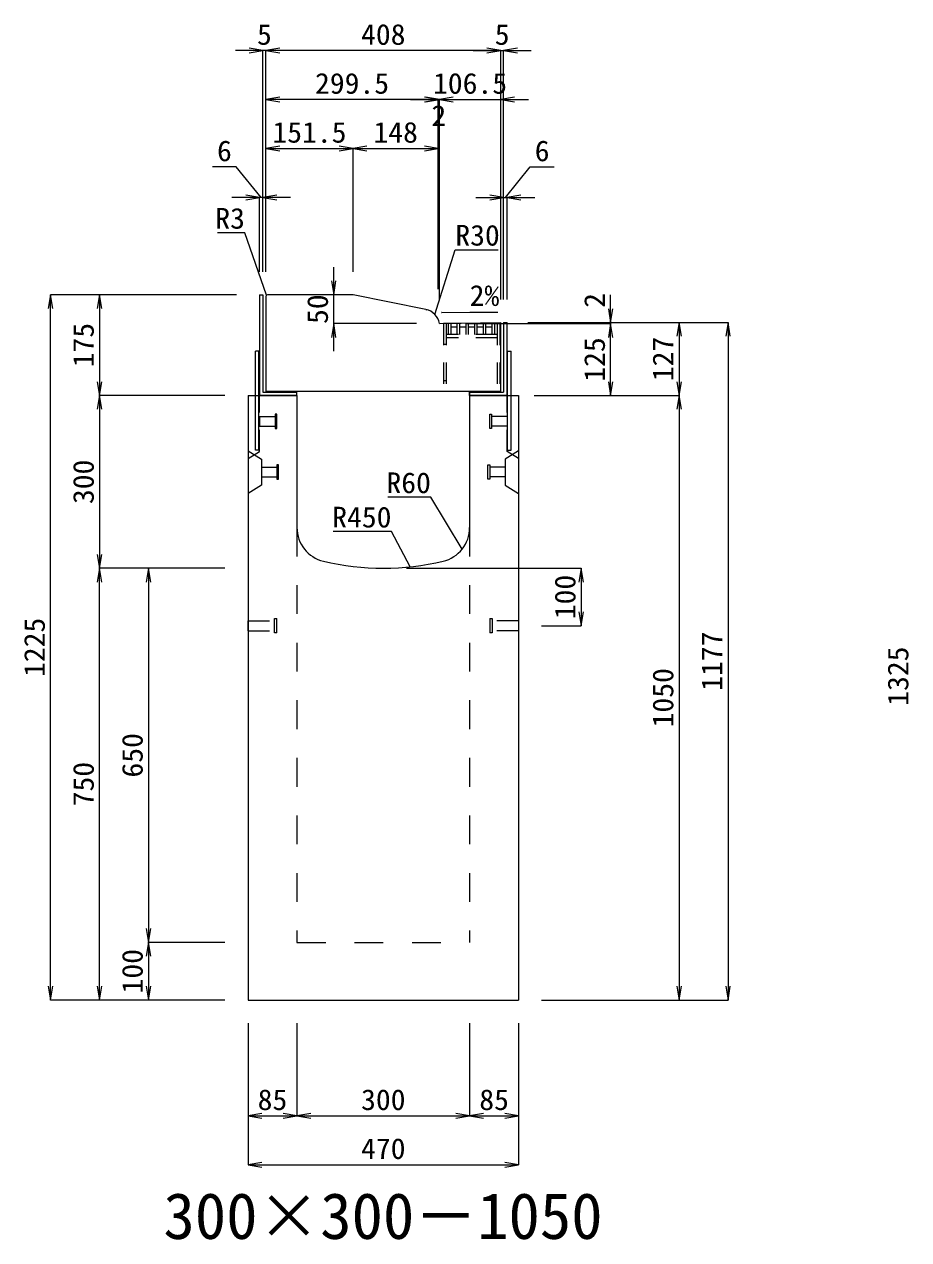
# Model space of a CAD drawing. Units: millimetres at full size. Extents: x -1809 to 57027, y -20349 to 17321.
# Drawn here: x 7776 to 9313, y -6112 to -4001 of the extents above; entities that cross this region are included whole.
import ezdxf
from ezdxf.enums import TextEntityAlignment as Align

# ---------------------------------------------------------------- set-up
doc = ezdxf.new("R2010")
doc.units = ezdxf.units.MM
doc.header["$LTSCALE"] = 50
for name, pattern in [('USER1', [2, 1, -1]), ('USER2', [1.35, 0.75, -0.6]), ('USER3', [1.35, 0.75, -0.6])]:
    doc.linetypes.add(name, pattern=pattern)
for name, color, linetype, lineweight in [('インサート', 3, 'USER2', 9), ('受枠', 3, 'Continuous', 5), ('寸法線', 7, 'Continuous', 13), ('引出線', 4, 'Continuous', 13), ('本体', 2, 'Continuous', 13), ('補助線', 8, 'Continuous', 13), ('ｸﾞﾚｰﾁﾝｸﾞ', 7, 'USER3', 9)]:
    doc.layers.add(name, color=color, linetype=linetype, lineweight=lineweight)
doc.layers.add('文字', color=7, linetype='Continuous')
doc.styles.add('ＭＳ 明朝', font='')
doc.styles.get('ＭＳ 明朝').set_extended_font_data('MS Mincho')

# ---------------------------------------------------------------- blocks, each defined once
blk = doc.blocks.new('open_arrow')
at = {"color": 0, "linetype": 'Continuous', "lineweight": -2}
blk.add_lwpolyline([(7.5, 1.25), (0, 0), (7.5, -1.25)], dxfattribs=at)

msp = doc.modelspace()

# ---------------------------------------------------------------- linework, layer by layer
at = {"layer": 'インサート'}
for p, q in [((8185, -4682.55), (8212, -4682.55)), ((8185, -4682.55), (8185, -4699.55)), ((8215, -4678.55), (8212, -4678.55)), ((8212, -4678.55), (8212, -4703.55)), ((8215, -4703.55), (8215, -4678.55)), ((8585, -4678.55), (8588, -4678.55)), ((8585, -4703.55), (8585, -4678.55)), ((8588, -4678.55), (8588, -4703.55)), ((8615, -4682.55), (8588, -4682.55)), ((8615, -4682.55), (8615, -4699.55)), ((8185, -4699.55), (8212, -4699.55)), ((8212, -4703.55), (8215, -4703.55)), ((8588, -4703.55), (8585, -4703.55)), ((8615, -4699.55), (8588, -4699.55)), ((8188.2, -4770.55), (8215.2, -4770.55)), ((8188.2, -4770.55), (8188.2, -4787.55)), ((8218.2, -4766.55), (8215.2, -4766.55)), ((8215.2, -4766.55), (8215.2, -4791.55)), ((8218.2, -4791.55), (8218.2, -4766.55)), ((8581.8, -4766.55), (8584.8, -4766.55)), ((8581.8, -4791.55), (8581.8, -4766.55)), ((8584.8, -4766.55), (8584.8, -4791.55)), ((8611.8, -4770.55), (8584.8, -4770.55)), ((8611.8, -4770.55), (8611.8, -4787.55)), ((8188.2, -4787.55), (8215.2, -4787.55)), ((8215.2, -4791.55), (8218.2, -4791.55)), ((8584.8, -4791.55), (8581.8, -4791.55)), ((8611.8, -4787.55), (8584.8, -4787.55)), ((8165, -5037.55), (8211, -5037.55)), ((8165, -5054.55), (8165, -5037.55)), ((8211, -5058.55), (8211, -5033.55)), ((8211, -5033.55), (8215, -5033.55)), ((8215, -5058.55), (8215, -5033.55)), ((8585, -5033.55), (8589, -5033.55)), ((8585, -5033.55), (8585, -5058.55)), ((8589, -5033.55), (8589, -5058.55)), ((8635, -5037.55), (8589, -5037.55)), ((8635, -5037.55), (8635, -5054.55)), ((8165, -5054.55), (8211, -5054.55)), ((8215, -5058.55), (8211, -5058.55)), ((8589, -5058.55), (8585, -5058.55)), ((8635, -5054.55), (8589, -5054.55))]:
    msp.add_line(p, q, dxfattribs=at)
at = {"layer": '受枠'}
for p, q in [((8185, -4471.05), (8185, -4646.05)), ((8185, -4471.05), (8191, -4471.05)), ((8185, -4471.05), (8191, -4471.05)), ((8191, -4471.05), (8191, -4640.05)), ((8609, -4519.06), (8609, -4640.05)), ((8609, -4519.06), (8615, -4519.06)), ((8615, -4646.05), (8615, -4519.06)), ((8178, -4741.05), (8178, -4569.06)), ((8184, -4569.06), (8178, -4569.06)), ((8184, -4741.05), (8184, -4569.06)), ((8616, -4741.05), (8616, -4569.06)), ((8616, -4569.06), (8622, -4569.06)), ((8622, -4741.05), (8622, -4569.06)), ((8191, -4640.05), (8250, -4640.05)), ((8250, -4646.05), (8250, -4640.05)), ((8550, -4640.05), (8550, -4646.05)), ((8550, -4640.05), (8609, -4640.05)), ((8550, -4646.05), (8550, -4640.05)), ((8250, -4646.05), (8185, -4646.05)), ((8615, -4646.05), (8550, -4646.05)), ((8184, -4741.05), (8178, -4741.05)), ((8616, -4741.05), (8622, -4741.05))]:
    msp.add_line(p, q, dxfattribs=at)
at = {"layer": '寸法線'}
for p, q in [((8244, -4046.93), (8143, -4046.93)), ((8191, -4431.03), (8191, -4046.93)), ((8196, -4431.03), (8196, -4046.93)), ((8604, -4046.93), (8196, -4046.93)), ((8196, -4431.03), (8196, -4046.93)), ((8556, -4046.93), (8657, -4046.93)), ((8604, -4479.23), (8604, -4046.93)), ((8604, -4479.23), (8604, -4046.93)), ((8609, -4479.04), (8609, -4046.93)), ((8495.51, -4131.93), (8196, -4131.93)), ((8196, -4431.03), (8196, -4131.93)), ((8447.51, -4131.93), (8545.44, -4131.93)), ((8449.44, -4131.93), (8652, -4131.93)), ((8495.51, -4461.09), (8495.51, -4131.93)), ((8495.51, -4461.09), (8495.51, -4131.93)), ((8497.44, -4481.08), (8497.44, -4131.93)), ((8497.44, -4481.08), (8497.44, -4131.93)), ((8604, -4479.23), (8604, -4131.93)), ((8196, -4216.93), (8347.5, -4216.93)), ((8196, -4431.03), (8196, -4216.93)), ((8347.5, -4431.03), (8347.5, -4216.93)), ((8347.5, -4216.93), (8495.51, -4216.93)), ((8347.5, -4431.03), (8347.5, -4216.93)), ((8495.51, -4461.09), (8495.51, -4216.93)), ((8144.67, -4249.13), (8103.44, -4249.13)), ((8188, -4301.93), (8144.67, -4249.13)), ((8612, -4301.93), (8655.33, -4249.13)), ((8655.33, -4249.13), (8696.56, -4249.13)), ((8239, -4301.93), (8137, -4301.93)), ((8185, -4431.03), (8185, -4301.93)), ((8191, -4431.03), (8191, -4301.93)), ((8561, -4301.93), (8663, -4301.93)), ((8609, -4479.04), (8609, -4301.93)), ((8615, -4479.04), (8615, -4301.93)), ((8313.83, -4569.11), (8313.83, -4423.05)), ((7822.06, -5696.05), (7822.06, -4471.05)), ((8144.98, -4471.05), (7822.06, -4471.05)), ((7907.06, -4471.05), (7907.06, -4646.05)), ((8144.98, -4471.05), (7907.06, -4471.05)), ((8313.83, -4471.05), (8307.48, -4471.05)), ((8794.94, -4569.1), (8794.94, -4471.25)), ((8457.42, -4521.11), (8313.83, -4521.11)), ((8544.46, -4521.1), (8794.94, -4521.1)), ((8544.46, -4521.1), (8794.94, -4521.1)), ((8651.02, -4519.25), (8794.94, -4519.25)), ((8655.02, -4519.06), (8913.78, -4519.06)), ((8655.02, -4519.06), (8998.78, -4519.06)), ((8794.94, -4646.05), (8794.94, -4521.1)), ((8913.78, -4519.06), (8913.78, -4646.05)), ((8998.78, -4519.06), (8998.78, -5696.05)), ((8124.98, -4646.05), (7907.06, -4646.05)), ((7907.06, -4646.05), (7907.06, -4946.05)), ((8124.98, -4646.05), (7907.06, -4646.05)), ((8662.02, -4646.05), (8794.94, -4646.05)), ((8675.02, -4646.05), (8913.78, -4646.05)), ((8675.02, -4646.05), (8913.78, -4646.05)), ((8913.78, -4646.05), (8913.78, -5696.05)), ((8124.98, -4946.05), (7907.06, -4946.05)), ((7907.06, -5696.05), (7907.06, -4946.05)), ((8124.98, -4946.05), (7907.06, -4946.05)), ((7992.06, -4946.05), (7992.06, -5596.05)), ((8124.98, -4946.05), (7992.06, -4946.05)), ((8440.02, -4946.05), (8743.78, -4946.05)), ((8743.78, -4946.05), (8743.78, -5046.05)), ((8675.02, -5046.05), (8743.78, -5046.05)), ((8124.98, -5596.05), (7992.06, -5596.05)), ((7992.06, -5596.05), (7992.06, -5696.05)), ((8124.98, -5596.05), (7992.06, -5596.05)), ((8124.98, -5696.05), (7822.06, -5696.05)), ((8124.98, -5696.05), (7907.06, -5696.05)), ((8124.98, -5696.05), (7992.06, -5696.05)), ((8675.02, -5696.05), (8913.78, -5696.05)), ((8675.02, -5696.05), (8998.78, -5696.05)), ((8165, -5736.07), (8165, -5897.21)), ((8165, -5736.07), (8165, -5982.21)), ((8250, -5736.07), (8250, -5897.21)), ((8250, -5736.07), (8250, -5897.21)), ((8550, -5736.07), (8550, -5897.21)), ((8550, -5736.07), (8550, -5897.21)), ((8635, -5736.07), (8635, -5897.21)), ((8635, -5736.07), (8635, -5982.21)), ((8165, -5897.21), (8250, -5897.21)), ((8250, -5897.21), (8550, -5897.21)), ((8550, -5897.21), (8635, -5897.21)), ((8165, -5982.21), (8635, -5982.21))]:
    msp.add_line(p, q, dxfattribs=at)
at = {"layer": '引出線'}
for points in [[(8196.88, -4471.93), (8159.65, -4363.53), (8111.92, -4363.53)], [(8489.42, -4505.21), (8525.11, -4392.88), (8599.79, -4392.88)], [(8501.31, -4501.75), (8550.05, -4501.21), (8598.81, -4501.21)], [(8537.07, -4912.74), (8482.66, -4822.84), (8407.98, -4822.84)], [(8446.44, -4943.65), (8414.22, -4882.51), (8313.21, -4882.51)]]:
    msp.add_lwpolyline(points, dxfattribs=at)
at = {"layer": '本体', "lineweight": 20}
for p, q in [((8196, -4474.05), (8196, -4639.05)), ((8347.5, -4471.05), (8198.95, -4471.05)), ((8473.81, -4496.66), (8347.5, -4471.05)), ((8497.44, -4521.1), (8604, -4519.25)), ((8604, -4639.05), (8604, -4519.25)), ((8604, -4639.05), (8196, -4639.05))]:
    msp.add_line(p, q, dxfattribs=at)
at = {"layer": '本体'}
for p, q in [((8165, -4646.05), (8165, -5696.05)), ((8165, -4646.05), (8250, -4646.05)), ((8250, -4646.05), (8250, -4875.53)), ((8550, -4646.05), (8550, -4875.53)), ((8550, -4646.05), (8635, -4646.05)), ((8635, -4646.05), (8635, -5696.05)), ((8165, -5696.05), (8635, -5696.05))]:
    msp.add_line(p, q, dxfattribs=at)
at = {"layer": '本体', "linetype": 'USER2', "lineweight": 9}
for p, q in [((8185, -4743.05), (8185, -4646.05)), ((8615, -4743.05), (8615, -4646.05)), ((8165, -4755.55), (8185, -4743.05)), ((8635, -4755.55), (8615, -4743.05))]:
    msp.add_line(p, q, dxfattribs=at)
at = {"layer": '本体', "lineweight": 9}
for p, q in [((8165, -4742.05), (8188.2, -4756.55)), ((8634.58, -4742.31), (8611.8, -4756.55)), ((8188.2, -4756.55), (8188.2, -4801.55)), ((8611.8, -4756.55), (8611.8, -4801.55)), ((8188.2, -4801.55), (8165, -4816.05)), ((8611.8, -4801.55), (8635, -4816.05))]:
    msp.add_line(p, q, dxfattribs=at)
at = {"layer": '本体', "linetype": 'USER1', "lineweight": 15}
for p, q in [((8250, -4875.53), (8250, -5596.05)), ((8550, -4875.53), (8550, -5596.05)), ((8250, -5596.05), (8550, -5596.05))]:
    msp.add_line(p, q, dxfattribs=at)
at = {"layer": '本体', "lineweight": 20}
for centre, radius, start, end in [((8199, -4474.05), 3, 90, 180), ((8467.85, -4526.06), 30, 9.51572, 78.54145)]:
    msp.add_arc(centre, radius, start, end, dxfattribs=at)
at = {"layer": '本体'}
for centre, radius, start, end in [((8310, -4875.53), 60, 180, 256.65764), ((8490, -4875.53), 60, 283.34236, 0), ((8400, -4496.05), 450, 256.65764, 283.34236)]:
    msp.add_arc(centre, radius, start, end, dxfattribs=at)
at = {"layer": '補助線'}
msp.add_line((8473.82, -4496.71), (8475.55, -4497.06), dxfattribs=at)
at = {"layer": 'ｸﾞﾚｰﾁﾝｸﾞ', "linetype": 'USER2', "lineweight": 5}
for p, q in [((8602.5, -4521.05), (8504.5, -4521.05)), ((8504.5, -4521.05), (8504.5, -4639.05)), ((8509, -4521.05), (8509, -4639.05)), ((8513.5, -4540.05), (8513.5, -4521.05)), ((8518, -4540.05), (8518, -4521.05)), ((8518, -4527.05), (8528.6, -4527.05)), ((8528.6, -4540.05), (8528.6, -4521.05)), ((8533.1, -4540.05), (8533.1, -4521.05)), ((8533.1, -4527.05), (8543.7, -4527.05)), ((8543.7, -4540.05), (8543.7, -4521.05)), ((8548.2, -4540.05), (8548.2, -4521.05)), ((8548.2, -4527.05), (8558.8, -4527.05)), ((8558.8, -4540.05), (8558.8, -4521.05)), ((8563.3, -4540.05), (8563.3, -4521.05)), ((8563.3, -4527.05), (8573.9, -4527.05)), ((8573.9, -4540.05), (8573.9, -4521.05)), ((8578.4, -4540.05), (8578.4, -4521.05)), ((8578.4, -4527.05), (8589, -4527.05)), ((8589, -4540.05), (8589, -4521.05)), ((8593.5, -4540.05), (8593.5, -4521.05)), ((8598, -4521.05), (8598, -4639.05)), ((8602.5, -4521.05), (8602.5, -4639.05)), ((8509, -4557.55), (8504.5, -4557.55)), ((8598, -4540.05), (8509, -4540.05)), ((8598, -4546.05), (8509, -4546.05)), ((8509, -4620.55), (8504.5, -4620.55))]:
    msp.add_line(p, q, dxfattribs=at)

# ---------------------------------------------------------------- block references
at = {"layer": '寸法線', "xscale": 3.2, "yscale": 3.2}
for p, rotation in [((8191, -4046.93), 180), ((8604, -4046.93), 180), ((8604, -4046.93), 180), ((8495.51, -4131.93), 180), ((8495.51, -4131.93), 180), ((8497.44, -4131.93), 180), ((8347.5, -4216.93), 180), ((8495.51, -4216.93), 180), ((8185, -4301.93), 180), ((8609, -4301.93), 180), ((8313.83, -4471.05), 90), ((7822.06, -4471.05), 270), ((7907.06, -4471.05), 270), ((8794.94, -4519.25), 90), ((8313.83, -4521.11), 270), ((8794.94, -4521.1), 270), ((8794.94, -4521.1), 270), ((8913.78, -4519.06), 270), ((8998.78, -4519.06), 270), ((7907.06, -4646.05), 90), ((8794.94, -4646.05), 90), ((8913.78, -4646.05), 90), ((7907.06, -4646.05), 270), ((8913.78, -4646.05), 270), ((7907.06, -4946.05), 90), ((7907.06, -4946.05), 270), ((7992.06, -4946.05), 270), ((8743.78, -4946.05), 270), ((8743.78, -5046.05), 90), ((7992.06, -5596.05), 90), ((7992.06, -5596.05), 270), ((7822.06, -5696.05), 90), ((7907.06, -5696.05), 90), ((7992.06, -5696.05), 90), ((8913.78, -5696.05), 90), ((8998.78, -5696.05), 90), ((8250, -5897.21), 180), ((8550, -5897.21), 180), ((8635, -5897.21), 180), ((8635, -5982.21), 180)]:
    msp.add_blockref('open_arrow', p, dxfattribs=dict(at, rotation=rotation))
for p in [(8196, -4046.93), (8196, -4046.93), (8609, -4046.93), (8196, -4131.93), (8497.44, -4131.93), (8604, -4131.93), (8196, -4216.93), (8347.5, -4216.93), (8191, -4301.93), (8615, -4301.93), (8165, -5897.21), (8250, -5897.21), (8550, -5897.21), (8165, -5982.21)]:
    msp.add_blockref('open_arrow', p, dxfattribs=at)
at = {"layer": '引出線', "xscale": 0.0533, "yscale": 0.0533}
for p, rotation in [((8196.88, -4471.93), 109), ((8489.42, -4505.21), 72.4), ((8501.31, -4501.75), 0.6), ((8537.07, -4912.74), 121.2), ((8446.44, -4943.65), 117.8)]:
    msp.add_blockref('open_arrow', p, dxfattribs=dict(at, rotation=rotation))

# ---------------------------------------------------------------- texts
at = {"layer": '寸法線', "style": 'ＭＳ 明朝', "width": 1.05}
for s, p in [('5', (8193.5, -4018.91)), ('408', (8400, -4018.91)), ('5', (8606.5, -4018.91)), ('299.5', (8345.75, -4103.91)), ('106.5', (8550.72, -4103.91)), ('2', (8496.47, -4159.95)), ('151.5', (8271.75, -4188.91)), ('148', (8421.5, -4188.91)), ('6', (8124.05, -4221.11)), ('6', (8675.95, -4221.11)), ('85', (8207.5, -5869.19)), ('300', (8400, -5869.19)), ('85', (8592.5, -5869.19)), ('470', (8400, -5954.19))]:
    msp.add_text(s, height=36.03, dxfattribs=at).set_placement(p, align=Align.MIDDLE_CENTER)
for s, p in [('50', (8285.81, -4496.08)), ('2', (8766.92, -4480.99)), ('175', (7879.04, -4558.55)), ('125', (8766.92, -4583.58)), ('127', (8885.76, -4582.56)), ('300', (7879.04, -4796.05)), ('100', (8715.76, -4996.05)), ('1225', (7794.04, -5083.55)), ('1177', (8970.76, -5107.56)), ('1325', (9294.04, -5133.55)), ('1050', (8885.76, -5171.05)), ('650', (7964.04, -5271.05)), ('750', (7879.04, -5321.05)), ('100', (7964.04, -5646.05))]:
    msp.add_text(s, height=36.03, rotation=90, dxfattribs=at).set_placement(p, align=Align.MIDDLE_CENTER)
at = {"layer": '引出線', "style": 'ＭＳ 明朝', "width": 1.05}
for s, p in [('R3', (8159.65, -4320.33)), ('R60', (8482.66, -4779.64)), ('R450', (8414.22, -4839.31))]:
    msp.add_text(s, height=36.03, dxfattribs=at).set_placement(p, align=Align.TOP_RIGHT)
for s, p in [('R30', (8525.11, -4349.68)), ('2%', (8550.05, -4454.3))]:
    msp.add_text(s, height=36.03, dxfattribs=at).set_placement(p, align=Align.TOP_LEFT)
at = {"layer": '文字', "style": 'ＭＳ 明朝'}
msp.add_text('300×300－1050', height=80.06, dxfattribs=at).set_placement((8399.52, -6071.03), align=Align.MIDDLE_CENTER)

doc.saveas('drawing.dxf')
